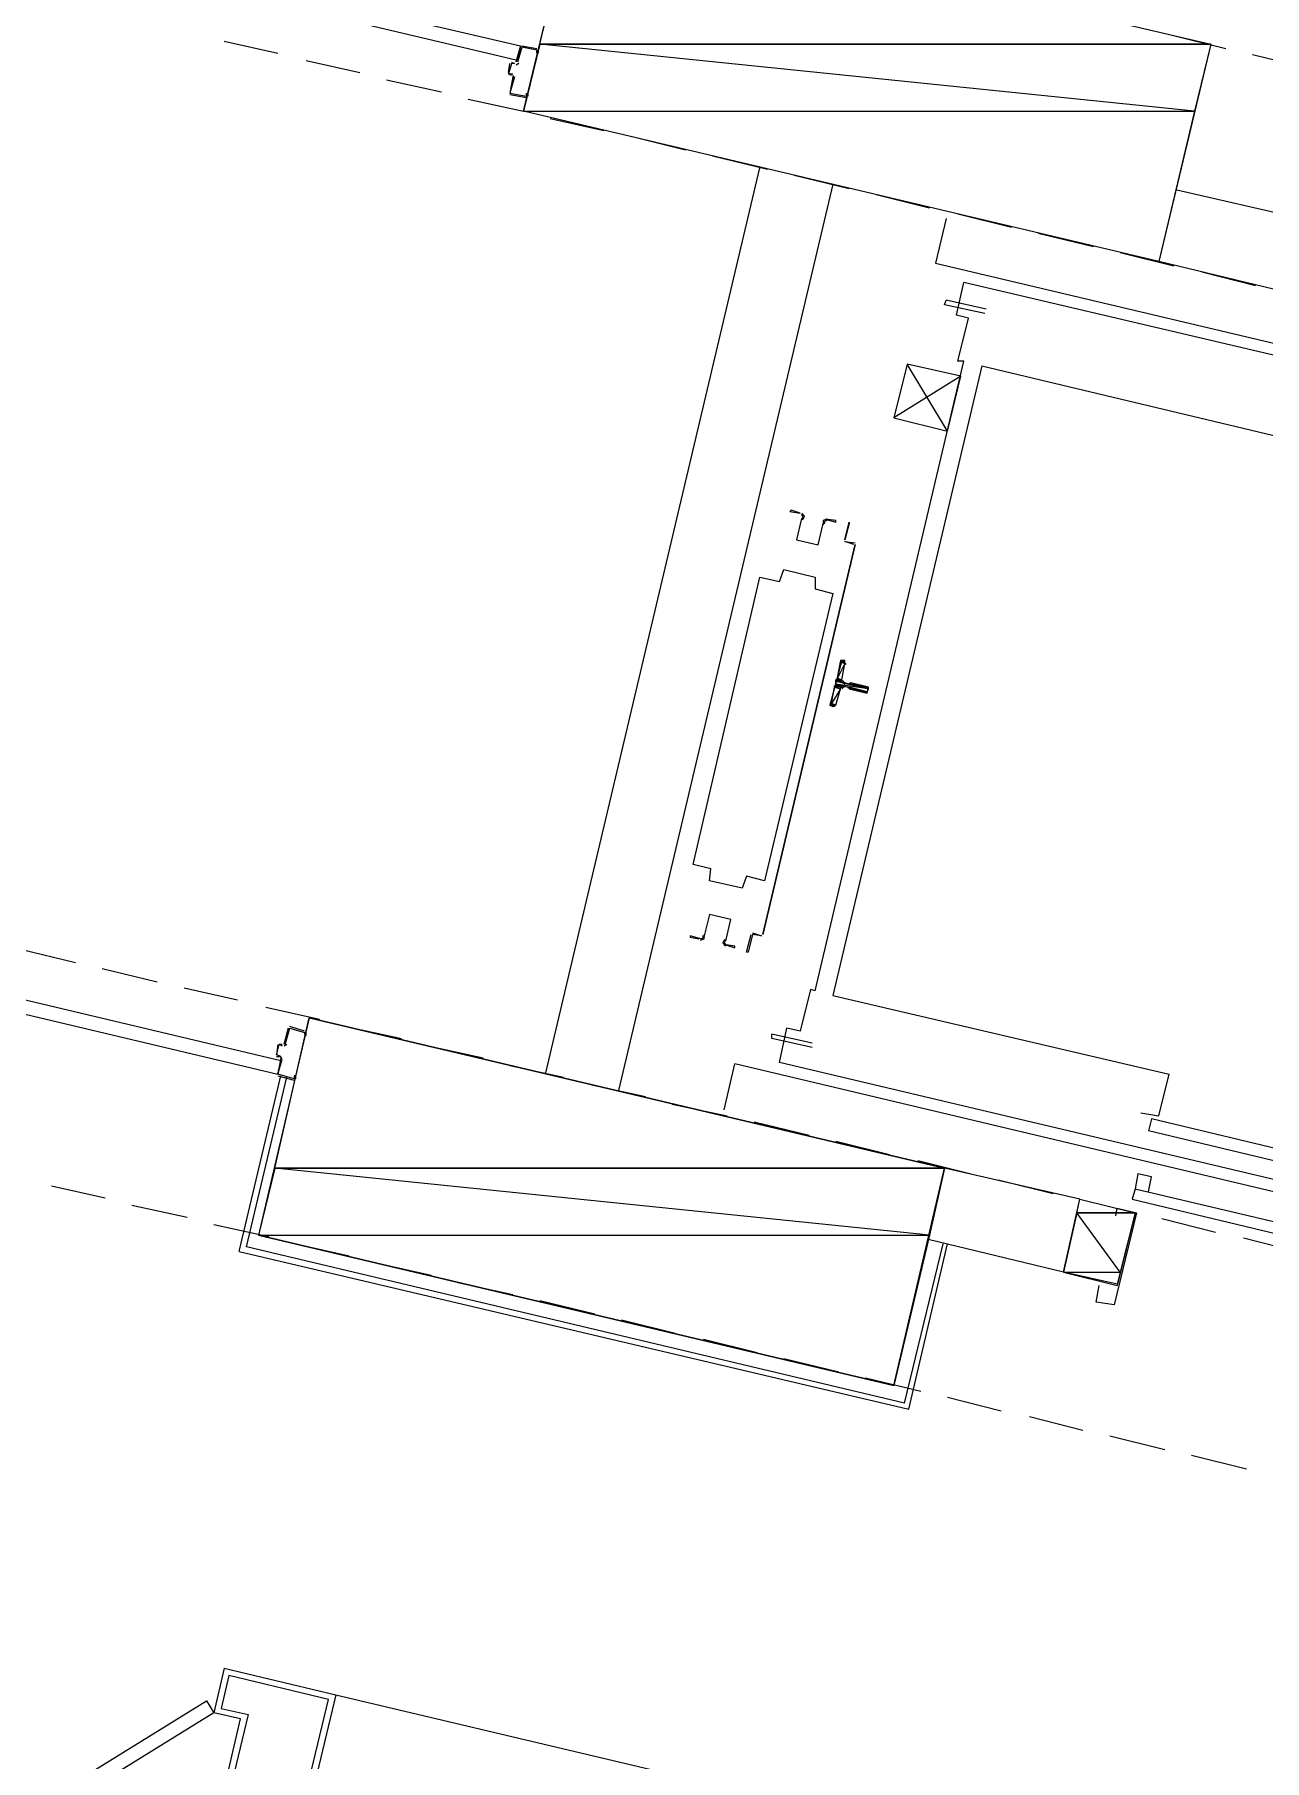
# Model space of a CAD drawing. Header units: feet. Extents: x -84 to 198, y -22 to 181.
# Drawn here: x 55.75 to 66.77, y 109.1 to 124.56 of the extents above; entities that cross this region are included whole.
import ezdxf

# ---------------------------------------------------------------- set-up
doc = ezdxf.new("R2010")
doc.units = ezdxf.units.FT
for name, color, linetype in [('A-LINEA', 7, 'CONTINUOUS'), ('A-LINEA-FINA', 9, 'CONTINUOUS'), ('A-MURO-CONCRETO', 8, 'CONTINUOUS')]:
    doc.layers.add(name, color=color, linetype=linetype)

msp = doc.modelspace()

# ---------------------------------------------------------------- linework, layer by layer
at = {"layer": 'A-LINEA'}
for p, q in [((57.4533, 124.4978), (57.9333, 124.3911)), ((60.12, 124.4578), (60.2533, 124.4311)), ((65.9467, 124.5511), (66.4267, 124.4311)), ((58.1867, 124.3244), (58.6667, 124.2178)), ((60.0267, 124.3111), (60.0533, 124.2978)), ((60.0687, 124.285), (60.0928, 124.2998)), ((60.12, 124.4444), (60.12, 124.4444)), ((60.2533, 124.4178), (60.2533, 124.4178)), ((66.6667, 124.3778), (67.16, 124.2578)), ((58.9067, 124.1511), (59.4, 124.0444)), ((60, 124.2178), (60.0133, 124.2978)), ((60.0267, 124.2978), (60.0267, 124.2978)), ((60.0267, 124.1778), (60.0267, 124.1778)), ((60.0528, 124.1665), (60.0379, 124.1906)), ((60.16, 123.9911), (60.0133, 124.0178)), ((60.16, 124.0044), (60.16, 124.0044)), ((59.64, 123.9778), (60.1333, 123.8711)), ((60.3733, 123.8044), (60.8533, 123.6978)), ((61.1067, 123.6444), (61.5867, 123.5244)), ((61.8267, 123.4711), (62.32, 123.3511)), ((60.3333, 115.2578), (62.2533, 123.3644)), ((62.9067, 123.2178), (60.9867, 115.0978)), ((62.56, 123.2978), (63.0533, 123.1778)), ((63.2933, 123.1244), (63.7733, 123.0044)), ((67.2, 122.8844), (65.9867, 123.1644)), ((63.92, 122.9111), (63.8267, 122.5111)), ((64.0267, 122.9511), (64.5067, 122.8311)), ((64.7467, 122.7778), (65.24, 122.6578)), ((65.48, 122.6044), (65.96, 122.4844)), ((63.8267, 122.5111), (71.08, 120.7911)), ((67.04, 122.2311), (65.8267, 122.5244)), ((71.0533, 120.6978), (64.08, 122.3378)), ((66.2133, 122.4311), (66.6933, 122.3111)), ((63.9067, 122.1378), (63.92, 122.1778)), ((64.2667, 122.0578), (63.9067, 122.1378)), ((64.28, 122.0978), (63.92, 122.1778)), ((64.0267, 121.6311), (64.12, 122.0178)), ((62.7467, 115.9911), (64.08, 121.6311)), ((64.24, 121.5911), (62.9067, 115.9511)), ((64.08, 121.6311), (64.0267, 121.6311)), ((64.24, 121.5911), (67.2533, 120.8711)), ((64.0533, 121.4978), (63.4533, 121.1244)), ((62.28, 116.4978), (63.1067, 119.9911)), ((63.1067, 119.9911), (62.28, 116.4978)), ((63.0933, 119.9911), (63.0133, 120.0178)), ((63.0133, 120.0178), (63.1067, 120.0044)), ((63.0267, 120.0178), (63.0267, 120.0178)), ((63.0267, 120.0178), (63.0267, 120.0178)), ((63.0933, 119.9911), (63.0933, 119.9911)), ((62.9867, 118.7778), (63.0133, 118.9244)), ((63.0264, 118.9145), (63.0113, 118.9372)), ((63.0533, 118.7378), (63.0133, 118.7511)), ((63.0533, 118.7511), (63.0533, 118.7511)), ((62.9333, 118.5511), (62.9733, 118.6978)), ((63, 118.7244), (63.04, 118.7111)), ((63.04, 118.6978), (63.04, 118.6978)), ((63.0533, 118.6978), (63.0533, 118.6978)), ((62.9087, 118.5383), (62.9324, 118.5518)), ((62.1867, 116.5111), (62.2667, 116.4844)), ((62.1867, 116.4978), (62.1867, 116.4978)), ((62.2667, 116.4978), (62.2667, 116.4978)), ((62.2667, 116.4978), (62.2667, 116.4978)), ((55.6267, 116.3644), (56.12, 116.2444)), ((56.36, 116.1911), (56.8533, 116.0711)), ((57.0933, 116.0178), (57.5733, 115.9111)), ((62.9067, 115.9511), (65.92, 115.2444)), ((57.8267, 115.8444), (58.3067, 115.7378)), ((58.0267, 115.6578), (57.9867, 115.5111)), ((58.1733, 115.6311), (58.04, 115.6711)), ((58.04, 115.6578), (58.04, 115.6578)), ((58.5467, 115.6711), (59.04, 115.5644)), ((62.4267, 115.3511), (62.4933, 115.6578)), ((57.9867, 115.5244), (57.9867, 115.5244)), ((57.9887, 115.4983), (58.0128, 115.5132)), ((58.1733, 115.6178), (58.1733, 115.6178)), ((59.28, 115.4978), (59.7733, 115.3911)), ((62.72, 115.5244), (62.36, 115.6044)), ((57.92, 115.4044), (57.9467, 115.4044)), ((57.9467, 115.3911), (57.9467, 115.3911)), ((57.9728, 115.3798), (57.9579, 115.4039)), ((61.9333, 114.9244), (62.0267, 115.3378)), ((69.9467, 113.4578), (62.0267, 115.3378)), ((69.4, 113.6978), (62.4267, 115.3511)), ((57.5867, 113.6578), (57.96, 115.2311)), ((57.9333, 115.2311), (58.08, 115.1911)), ((58.08, 115.2044), (58.08, 115.2044)), ((60.0133, 115.3244), (60.4933, 115.2178)), ((60.7467, 115.1511), (61.2267, 115.0444)), ((61.4667, 114.9778), (61.96, 114.8711)), ((62.2, 114.8178), (62.6933, 114.6978)), ((65.76, 114.8444), (65.7333, 114.7378)), ((69.2533, 113.8978), (65.7333, 114.7378)), ((69.28, 114.0044), (65.76, 114.8444)), ((62.9333, 114.6444), (63.4133, 114.5244)), ((63.6667, 114.4711), (64.1467, 114.3511)), ((65.12, 114.1244), (63.9067, 114.4044)), ((64.3867, 114.2978), (64.88, 114.1778)), ((65.7333, 114.1911), (65.76, 114.3244)), ((55.9067, 114.2444), (56.3867, 114.1378)), ((64.9733, 113.4711), (65.12, 114.1244)), ((65.12, 114.1244), (65.6133, 114.0044)), ((65.12, 114.1244), (65.6133, 114.0044)), ((65.5867, 114.1244), (69.1067, 113.2844)), ((65.6133, 114.2178), (69.1333, 113.3911)), ((56.6267, 114.0711), (57.12, 113.9644)), ((65.6133, 114.0044), (65.4533, 113.3511)), ((65.8533, 113.9511), (66.3333, 113.8311)), ((57.36, 113.8978), (57.8533, 113.7911)), ((58.0933, 113.7244), (58.5733, 113.6178)), ((63.5467, 112.2978), (63.8933, 113.7244)), ((64.9733, 113.4711), (63.76, 113.7644)), ((66.5867, 113.7778), (67.0667, 113.6578)), ((58.8267, 113.5511), (59.3067, 113.4444)), ((59.5467, 113.3778), (60.04, 113.2711)), ((64.9733, 113.4711), (65.4533, 113.3511)), ((60.28, 113.2178), (60.7733, 113.0978)), ((61.0133, 113.0444), (61.4933, 112.9244)), ((61.7467, 112.8711), (62.2267, 112.7511)), ((62.4667, 112.6978), (62.96, 112.5778)), ((63.2, 112.5244), (63.6933, 112.4044)), ((63.9333, 112.3511), (64.4133, 112.2311)), ((64.6667, 112.1778), (65.1467, 112.0578)), ((65.3867, 112.0044), (65.88, 111.8844)), ((66.12, 111.8311), (66.6133, 111.7111)), ((57.4533, 109.9244), (57.36, 109.5244)), ((57.4533, 109.9244), (58.4533, 109.6844)), ((57.4933, 109.8578), (57.4267, 109.5644)), ((58.3867, 109.6444), (57.4933, 109.8578)), ((57.92, 107.6978), (58.3867, 109.6444)), ((58.4533, 109.6844), (57.9867, 107.7378)), ((58.4533, 109.6844), (62.7467, 108.6711)), ((57.1467, 107.5244), (57.6, 109.4711)), ((57.6667, 109.5111), (57.2, 107.5644)), ((57.6, 109.4711), (57.36, 109.5244)), ((57.4267, 109.5644), (57.6667, 109.5111))]:
    msp.add_line(p, q, dxfattribs=at)
for points in [[(60.6, 125.8044), (66.2933, 124.4711), (65.8267, 122.5244), (60.1333, 123.8711), (60.6, 125.8044)], [(57.1867, 125.1378), (60.1067, 124.4578), (60.08, 124.3244), (57.16, 125.0178), (57.1867, 125.1378)], [(60.1067, 124.4578), (60.0667, 124.3111), (60.0667, 124.3111)], [(60.2667, 124.4178), (60.2667, 124.3911), (60.2533, 124.3911), (60.2533, 124.4178), (60.12, 124.4444), (60.08, 124.3111)], [(60.0533, 124.2978), (60.0267, 124.2978), (60, 124.2044), (60.04, 124.2044)], [(60.0267, 124.1911), (60, 124.2044), (60, 124.2044)], [(60.04, 124.1778), (60.0133, 124.0311), (60.0133, 124.0311)], [(60.0533, 124.1778), (60.0133, 124.0311), (60.16, 124.0044), (60.16, 124.0311), (60.1733, 124.0178), (60.1733, 124.0044)], [(64.12, 122.0178), (64.0133, 122.0444), (64.08, 122.3378)], [(63.9333, 121.0044), (63.5733, 121.6044), (63.4533, 121.1244), (63.9333, 121.0044), (64.0533, 121.4978), (63.5733, 121.6044)], [(62.6133, 120.2711), (62.5333, 120.2978), (62.52, 120.2844), (62.6133, 120.2711)], [(62.6264, 120.2235), (62.5809, 120.0309), (62.7735, 119.9853), (62.8192, 120.1779)], [(62.6264, 120.2235), (62.5809, 120.0309), (62.7735, 119.9853), (62.8192, 120.1779)], [(62.6306, 120.2208), (62.6397, 120.2409), (62.6248, 120.2572)], [(62.6377, 120.2095), (62.6529, 120.243), (62.628, 120.2701)], [(62.854, 120.217), (62.8196, 120.2039), (62.8182, 120.1671)], [(62.8511, 120.204), (62.8304, 120.1961), (62.8296, 120.1741)], [(62.84, 120.2178), (62.9333, 120.1911), (62.9333, 120.2044), (62.84, 120.2178)], [(63.0133, 120.0311), (63.0533, 120.1911), (63.0533, 120.1778), (63.0133, 120.0311)], [(61.6533, 117.1244), (62.2533, 119.6978), (62.4267, 119.6578), (62.4667, 119.7644), (62.7467, 119.6978), (62.7467, 119.5911), (62.9067, 119.5511), (62.2933, 116.9778), (62.1333, 117.0178), (62.0933, 116.9111), (61.8, 116.9778), (61.8133, 117.0844), (61.6533, 117.1244)], [(63, 118.9511), (62.9867, 118.9511), (62.88, 118.5511), (62.9067, 118.5378)], [(63.0005, 118.7624), (63.003, 118.7473), (63.0154, 118.7383)], [(63.0533, 118.6978), (63.2133, 118.6578), (63.2267, 118.7111), (63.0667, 118.7511)], [(63.0113, 118.7106), (62.9962, 118.7081), (62.9872, 118.6957)], [(61.9469, 116.4387), (61.9924, 116.6313), (61.7998, 116.6769), (61.7542, 116.4843)], [(61.9469, 116.4387), (61.9924, 116.6313), (61.7998, 116.6769), (61.7542, 116.4843)], [(61.72, 116.4578), (61.6267, 116.4844), (61.6267, 116.4711), (61.7067, 116.4578)], [(61.7193, 116.4453), (61.7537, 116.4583), (61.7551, 116.4951)], [(61.7223, 116.4583), (61.7429, 116.4661), (61.7438, 116.4882)], [(61.9357, 116.4527), (61.9204, 116.4192), (61.9453, 116.3921)], [(61.9427, 116.4414), (61.9336, 116.4213), (61.9485, 116.405)], [(62.2667, 116.4844), (62.1867, 116.4978), (62.1467, 116.3378), (62.1333, 116.3378), (62.1733, 116.4978)], [(61.9467, 116.4044), (62.0267, 116.3778), (62.0267, 116.3911), (61.9467, 116.4044)], [(55.0133, 115.9378), (57.9333, 115.2444), (57.96, 115.3644), (55.04, 116.0578), (55.0133, 115.9378)], [(62.7467, 115.9911), (62.7067, 116.0044), (62.6133, 115.6311), (62.4933, 115.6578)], [(57.76, 113.8044), (63.4533, 112.4578), (63.9067, 114.4044), (58.2133, 115.7511), (57.76, 113.8044)], [(58, 115.5111), (58.04, 115.6578), (58.1733, 115.6178), (58.1733, 115.6044), (58.1867, 115.5911), (58.1867, 115.6178)], [(57.9333, 115.5111), (57.92, 115.4178), (57.92, 115.4178)], [(57.96, 115.4044), (57.92, 115.4178), (57.9467, 115.5111), (57.9733, 115.4978)], [(57.9733, 115.5111), (57.9467, 115.5111), (57.9467, 115.5111)], [(62.72, 115.4844), (62.36, 115.5644), (62.36, 115.6044)], [(57.96, 115.3911), (57.9333, 115.2444), (57.9333, 115.2444)], [(58.0933, 115.2044), (58.0933, 115.2311), (58.08, 115.2311), (58.08, 115.2044), (57.9333, 115.2444), (57.9733, 115.3778)], [(63.5467, 112.2978), (57.6533, 113.6978), (58.0133, 115.2178)], [(65.6667, 114.8978), (65.8267, 114.8711), (65.92, 115.2444)], [(65.76, 114.3244), (65.64, 114.3511), (65.6133, 114.2178), (65.5867, 114.1244)], [(65.44, 113.9778), (65.4533, 114.0444), (65.6267, 114.0044), (65.4267, 113.1778), (65.2667, 113.2044), (65.2933, 113.3511)], [(57.5867, 113.6578), (63.5867, 112.2444), (63.9333, 113.7244)], [(57.36, 109.5244), (54.8133, 107.9511), (54.7467, 108.0578), (57.2933, 109.6311), (57.36, 109.5244)]]:
    msp.add_lwpolyline(points, dxfattribs=at)
at = {"layer": 'A-LINEA-FINA'}
for p, q in [((62.9733, 118.9511), (63.0133, 118.9378)), ((62.9733, 118.9378), (63.0133, 118.9378)), ((62.9733, 118.9378), (63.0133, 118.9244)), ((62.9867, 118.9511), (63, 118.9511)), ((62.9867, 118.9511), (63.0133, 118.9511)), ((62.9333, 118.7778), (62.9867, 118.7644)), ((62.9333, 118.7778), (62.9867, 118.7644)), ((62.9333, 118.7644), (63, 118.7511)), ((62.9333, 118.7378), (63, 118.7244)), ((63.0533, 118.7378), (63.2267, 118.7111)), ((63.0533, 118.7378), (63.2267, 118.6978)), ((62.92, 118.7244), (62.9733, 118.7111)), ((63.0533, 118.7111), (63.2133, 118.6711)), ((63.0533, 118.6978), (63.2133, 118.6578)), ((62.88, 118.5511), (62.92, 118.5511)), ((62.88, 118.5511), (62.9067, 118.5378)), ((62.8933, 118.5644), (62.9333, 118.5511)), ((62.8933, 118.5644), (62.9333, 118.5511))]:
    msp.add_line(p, q, dxfattribs=at)
for points in [[(62.9733, 118.9378), (63.0133, 118.9244), (62.9467, 118.7911), (62.9733, 118.9378)], [(63.0133, 118.9244), (62.9467, 118.7911), (62.9867, 118.7778), (63.0133, 118.9244), (63.0133, 118.9244)], [(63.0133, 118.9378), (62.9733, 118.9511), (62.9733, 118.9511), (63.0133, 118.9378)], [(62.9733, 118.9511), (62.9733, 118.9511), (63.0133, 118.9378), (62.9733, 118.9511)], [(62.9733, 118.9511), (63.0133, 118.9378), (62.9867, 118.9511), (62.9733, 118.9511), (62.9733, 118.9511)], [(62.9733, 118.9378), (63.0133, 118.9378), (62.9733, 118.9511), (62.9733, 118.9378), (62.9733, 118.9378)], [(62.9733, 118.9378), (62.9733, 118.9378), (63.0133, 118.9378), (62.9733, 118.9378)], [(63.0133, 118.9378), (62.9733, 118.9378), (63.0133, 118.9244), (63.0133, 118.9378)], [(63.0133, 118.9244), (62.9733, 118.9378), (62.9733, 118.9378), (63.0133, 118.9244), (63.0133, 118.9244)], [(63, 118.9511), (62.9867, 118.9511), (62.9867, 118.9511), (63, 118.9511)], [(62.9867, 118.9511), (62.9867, 118.9511), (63, 118.9511), (62.9867, 118.9511)], [(62.9867, 118.9511), (63, 118.9511), (63.0133, 118.9511), (62.9867, 118.9511), (62.9867, 118.9511)], [(63.0133, 118.9511), (62.9867, 118.9511), (63.0133, 118.9378), (63.0133, 118.9511), (63.0133, 118.9511)], [(62.9867, 118.7644), (62.9333, 118.7778), (62.9333, 118.7778), (62.9867, 118.7644)], [(62.9333, 118.7778), (62.9333, 118.7778), (62.9867, 118.7644), (62.9333, 118.7778)], [(62.9333, 118.7778), (62.9867, 118.7644), (62.9467, 118.7778), (62.9333, 118.7778), (62.9333, 118.7778)], [(62.9867, 118.7644), (62.9333, 118.7778), (63, 118.7644), (62.9867, 118.7644), (62.9867, 118.7644)], [(62.9333, 118.7778), (63, 118.7644), (62.9333, 118.7644), (62.9333, 118.7778)], [(63, 118.7644), (62.9333, 118.7644), (63, 118.7511), (63, 118.7644), (63, 118.7644)], [(63, 118.7511), (62.9333, 118.7644), (62.9333, 118.7644), (63, 118.7511)], [(62.9333, 118.7644), (62.9333, 118.7644), (63, 118.7511), (62.9333, 118.7644), (62.9333, 118.7644)], [(63, 118.7511), (62.9333, 118.7644), (62.9333, 118.7644), (63, 118.7511)], [(62.9333, 118.7644), (62.9333, 118.7644), (63, 118.7511), (62.9333, 118.7644), (62.9333, 118.7644)], [(63, 118.7511), (62.9333, 118.7644), (62.9333, 118.7644), (63, 118.7511)], [(62.9333, 118.7644), (62.9333, 118.7644), (63, 118.7511), (62.9333, 118.7644), (62.9333, 118.7644)], [(63, 118.7511), (62.9333, 118.7644), (63.0133, 118.7511), (63, 118.7511), (63, 118.7511)], [(62.9333, 118.7644), (63.2267, 118.6978), (62.9333, 118.7378), (62.9333, 118.7644)], [(63.2267, 118.6978), (62.9333, 118.7378), (63.2133, 118.6711), (63.2267, 118.6978), (63.2267, 118.6978)], [(63, 118.7244), (62.9333, 118.7378), (62.9333, 118.7378), (63, 118.7244)], [(62.9333, 118.7378), (62.9333, 118.7378), (63, 118.7244), (62.9333, 118.7378), (62.9333, 118.7378)], [(63, 118.7244), (62.9333, 118.7378), (62.9867, 118.7244), (63, 118.7244), (63, 118.7244)], [(62.9867, 118.7244), (62.9333, 118.7378), (62.9333, 118.7378), (62.9867, 118.7244)], [(62.9333, 118.7378), (62.9333, 118.7378), (62.9867, 118.7244), (62.9333, 118.7378), (62.9333, 118.7378)], [(62.9333, 118.7378), (62.9867, 118.7244), (62.9333, 118.7244), (62.9333, 118.7378)], [(62.9467, 118.7911), (62.9867, 118.7778), (62.9467, 118.7778), (62.9467, 118.7911)], [(62.9867, 118.7778), (62.9467, 118.7778), (62.9867, 118.7644), (62.9867, 118.7778), (62.9867, 118.7778)], [(63.0533, 118.7378), (63.2267, 118.7111), (63.0667, 118.7511), (63.0533, 118.7378), (63.0533, 118.7378)], [(63.0533, 118.7378), (63.0533, 118.7378), (63.2267, 118.7111), (63.0533, 118.7378)], [(63.2267, 118.7111), (63.0533, 118.7378), (63.2267, 118.6978), (63.2267, 118.7111), (63.2267, 118.7111)], [(63.2267, 118.6978), (63.0533, 118.7378), (63.0533, 118.7378), (63.2267, 118.6978)], [(63.0533, 118.7378), (63.0533, 118.7378), (63.2267, 118.6978), (63.0533, 118.7378), (63.0533, 118.7378)], [(63.2267, 118.6978), (63.0533, 118.7378), (63.0533, 118.7378), (63.2267, 118.6978)], [(63.0533, 118.7378), (63.0533, 118.7378), (63.2267, 118.6978), (63.0533, 118.7378)], [(63.2267, 118.6978), (63.0533, 118.7378), (63.0533, 118.7378), (63.2267, 118.6978), (63.2267, 118.6978)], [(63.2267, 118.6978), (63.0533, 118.7378), (63.0533, 118.7378), (63.2267, 118.6978)], [(63.0533, 118.7378), (63.0533, 118.7378), (63.2267, 118.6978), (63.0533, 118.7378), (63.0533, 118.7378)], [(63.2267, 118.6978), (63.0533, 118.7378), (63.0533, 118.7378), (63.2267, 118.6978)], [(63.0533, 118.7378), (63.0533, 118.7378), (63.2267, 118.6978), (63.0533, 118.7378), (63.0533, 118.7378)], [(63.2267, 118.6978), (63.0533, 118.7378), (63.0533, 118.7378), (63.2267, 118.6978)], [(63.0533, 118.7378), (63.0533, 118.7378), (63.2267, 118.6978), (63.0533, 118.7378), (63.0533, 118.7378)], [(63.2267, 118.7111), (63.0667, 118.7511), (63.0667, 118.7511), (63.2267, 118.7111)], [(63.0667, 118.7511), (63.0667, 118.7511), (63.2267, 118.7111), (63.0667, 118.7511), (63.0667, 118.7511)], [(62.92, 118.7111), (62.9733, 118.6978), (62.8933, 118.5644), (62.92, 118.7111)], [(62.9733, 118.6978), (62.8933, 118.5644), (62.9333, 118.5511), (62.9733, 118.6978)], [(62.9333, 118.7244), (62.9867, 118.7111), (62.92, 118.7244), (62.9333, 118.7244)], [(62.9867, 118.7111), (62.92, 118.7244), (62.9733, 118.7111), (62.9867, 118.7111)], [(62.9733, 118.7111), (62.92, 118.7244), (62.92, 118.7244), (62.9733, 118.7111), (62.9733, 118.7111)], [(62.92, 118.7244), (62.9733, 118.7111), (62.92, 118.7111), (62.92, 118.7244)], [(62.9733, 118.7111), (62.92, 118.7111), (62.9733, 118.6978), (62.9733, 118.7111), (62.9733, 118.7111)], [(62.9867, 118.7244), (62.9333, 118.7244), (62.9867, 118.7111), (62.9867, 118.7244), (62.9867, 118.7244)], [(62.9867, 118.7111), (62.9333, 118.7244), (62.9333, 118.7244), (62.9867, 118.7111)], [(62.9333, 118.7244), (62.9333, 118.7244), (62.9867, 118.7111), (62.9333, 118.7244), (62.9333, 118.7244)], [(62.9867, 118.7111), (62.9333, 118.7244), (62.9333, 118.7244), (62.9867, 118.7111)], [(62.9333, 118.7244), (62.9333, 118.7244), (62.9867, 118.7111), (62.9333, 118.7244), (62.9333, 118.7244)], [(63.2133, 118.6711), (63.04, 118.7111), (63.04, 118.7111), (63.2133, 118.6711)], [(63.04, 118.7111), (63.04, 118.7111), (63.2133, 118.6711), (63.04, 118.7111), (63.04, 118.7111)], [(63.2133, 118.6711), (63.04, 118.7111), (63.04, 118.7111), (63.2133, 118.6711)], [(63.04, 118.7111), (63.04, 118.7111), (63.2133, 118.6711), (63.04, 118.7111), (63.04, 118.7111)], [(63.0533, 118.7111), (63.2133, 118.6711), (63.04, 118.7111), (63.0533, 118.7111), (63.0533, 118.7111)], [(63.2133, 118.6711), (63.0533, 118.7111), (63.0533, 118.7111), (63.2133, 118.6711)], [(63.0533, 118.7111), (63.0533, 118.7111), (63.2133, 118.6711), (63.0533, 118.7111)], [(63.0533, 118.7111), (63.2133, 118.6711), (63.0533, 118.6978), (63.0533, 118.7111)], [(63.2133, 118.6711), (63.0533, 118.6978), (63.2133, 118.6578), (63.2133, 118.6711), (63.2133, 118.6711)], [(63.2133, 118.6578), (63.0533, 118.6978), (63.0533, 118.6978), (63.2133, 118.6578)], [(63.0533, 118.6978), (63.0533, 118.6978), (63.2133, 118.6578), (63.0533, 118.6978)], [(63.2133, 118.6578), (63.0533, 118.6978), (63.0533, 118.6978), (63.2133, 118.6578), (63.2133, 118.6578)], [(63.2133, 118.6578), (63.0533, 118.6978), (63.0533, 118.6978), (63.2133, 118.6578)], [(63.0533, 118.6978), (63.0533, 118.6978), (63.2133, 118.6578), (63.0533, 118.6978), (63.0533, 118.6978)], [(63.2133, 118.6578), (63.0533, 118.6978), (63.0533, 118.6978), (63.2133, 118.6578)], [(63.0533, 118.6978), (63.0533, 118.6978), (63.2133, 118.6578), (63.0533, 118.6978), (63.0533, 118.6978)], [(62.88, 118.5511), (62.88, 118.5511), (62.92, 118.5511), (62.88, 118.5511)], [(62.88, 118.5511), (62.92, 118.5511), (62.8933, 118.5511), (62.88, 118.5511), (62.88, 118.5511)], [(62.92, 118.5511), (62.88, 118.5511), (62.92, 118.5378), (62.92, 118.5511)], [(62.88, 118.5511), (62.92, 118.5378), (62.9067, 118.5378), (62.88, 118.5511), (62.88, 118.5511)], [(62.92, 118.5378), (62.88, 118.5511), (62.88, 118.5511), (62.92, 118.5378)], [(62.88, 118.5511), (62.88, 118.5511), (62.9067, 118.5378), (62.88, 118.5511)], [(62.9067, 118.5378), (62.88, 118.5511), (62.88, 118.5511), (62.9067, 118.5378)], [(62.88, 118.5511), (62.88, 118.5511), (62.9067, 118.5378), (62.88, 118.5511), (62.88, 118.5511)], [(62.9333, 118.5511), (62.8933, 118.5644), (62.8933, 118.5644), (62.9333, 118.5511), (62.9333, 118.5511)], [(62.9333, 118.5511), (62.8933, 118.5644), (62.92, 118.5511), (62.9333, 118.5511), (62.9333, 118.5511)], [(62.8933, 118.5511), (62.92, 118.5511), (62.8933, 118.5644), (62.8933, 118.5511), (62.8933, 118.5511)], [(62.8933, 118.5511), (62.8933, 118.5511), (62.92, 118.5511), (62.8933, 118.5511)]]:
    msp.add_lwpolyline(points, dxfattribs=at)
at = {"layer": 'A-MURO-CONCRETO'}
for points in [[(60.6, 125.8044), (66.2933, 124.4711), (60.28, 124.4711), (60.6, 125.8044), (60.6, 125.8044)], [(60.28, 124.4711), (60.1333, 123.8711), (66.1467, 123.8711), (60.28, 124.4711)], [(60.28, 124.4711), (66.2933, 124.4711), (66.1467, 123.8711), (60.28, 124.4711), (60.28, 124.4711)], [(60.1333, 123.8711), (66.1467, 123.8711), (65.8267, 122.5244), (60.1333, 123.8711), (60.1333, 123.8711)], [(58.2133, 115.7511), (63.9067, 114.4044), (57.9067, 114.4044), (58.2133, 115.7511), (58.2133, 115.7511)], [(57.9067, 114.4044), (57.76, 113.8044), (63.7733, 113.8044), (57.9067, 114.4044)], [(57.9067, 114.4044), (63.9067, 114.4044), (63.7733, 113.8044), (57.9067, 114.4044), (57.9067, 114.4044)], [(65.12, 114.1244), (65.6133, 114.0044), (65.0933, 114.0044), (65.12, 114.1244), (65.12, 114.1244)], [(65.0933, 114.0044), (64.9733, 113.4711), (65.48, 113.4711), (65.0933, 114.0044)], [(65.0933, 114.0044), (65.6133, 114.0044), (65.48, 113.4711), (65.0933, 114.0044), (65.0933, 114.0044)], [(57.76, 113.8044), (63.7733, 113.8044), (63.4533, 112.4578), (57.76, 113.8044), (57.76, 113.8044)], [(64.9733, 113.4711), (65.48, 113.4711), (65.4533, 113.3644), (64.9733, 113.4711), (64.9733, 113.4711)]]:
    msp.add_lwpolyline(points, dxfattribs=at)

doc.saveas('drawing.dxf')
